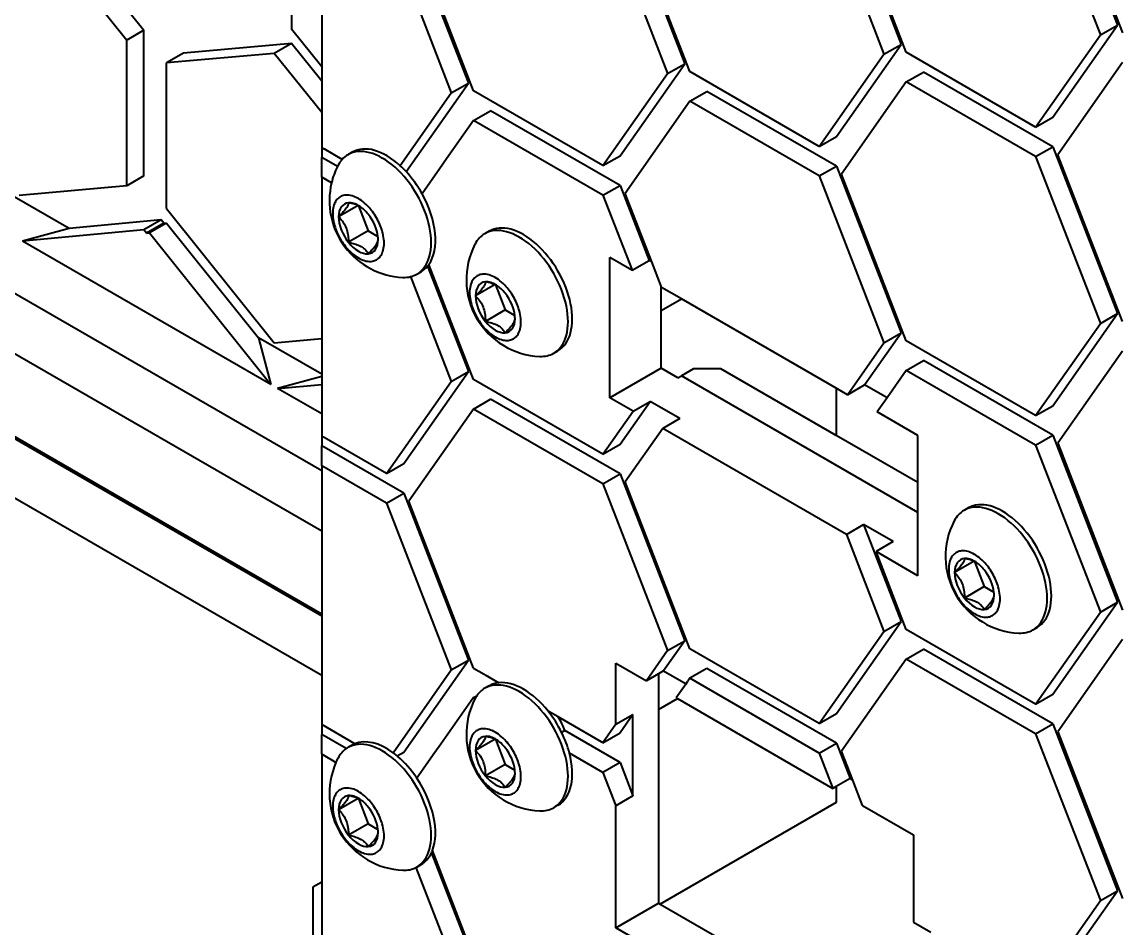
# Model space of a CAD drawing. Header units: millimetres. Extents: x 15 to 415, y 5 to 292.
# Drawn here: x 299.58 to 305.25, y 64.77 to 69.45 of the extents above; entities that cross this region are included whole.
import ezdxf

# ---------------------------------------------------------------- set-up
doc = ezdxf.new("R2010")
doc.units = ezdxf.units.MM
doc.layers.add('Geometries', color=7, linetype='Continuous')

msp = doc.modelspace()

# ---------------------------------------------------------------- linework, layer by layer
at = {"layer": 'Geometries', "linetype": 'Continuous', "lineweight": 40}
for p, q in [((303.7822, 70.1984), (304.1164, 69.3369)), ((300.9669, 70.1267), (300.9669, 69.4157)), ((301.1236, 70.141), (301.1236, 69.221)), ((303.6938, 70.1474), (304.028, 69.2859)), ((304.1429, 69.2961), (303.8087, 70.1576)), ((304.9848, 70.0792), (305.234, 69.4368)), ((301.547, 69.9988), (301.8813, 69.1373)), ((301.4586, 69.9478), (301.7929, 69.0863)), ((301.9077, 69.0965), (301.5735, 69.958)), ((304.9474, 69.8966), (305.1456, 69.3857)), ((302.6808, 69.7781), (302.9105, 69.1861)), ((302.7819, 69.7962), (302.9989, 69.2371)), ((303.0253, 69.1963), (302.7909, 69.8005)), ((305.1005, 69.8082), (305.2605, 69.396)), ((299.9304, 69.752), (300.2056, 69.41)), ((299.8584, 69.6806), (300.1172, 69.359)), ((304.8998, 68.9612), (305.234, 69.4368)), ((305.1456, 69.3857), (305.234, 69.4368)), ((300.2056, 69.41), (300.1172, 69.359)), ((300.2056, 68.6579), (300.2056, 69.41)), ((301.1236, 69.221), (300.9669, 69.4157)), ((304.8114, 68.9102), (305.1456, 69.3857)), ((300.1172, 68.6068), (300.1172, 69.359)), ((300.9669, 69.341), (300.4101, 69.2919)), ((300.9669, 69.341), (300.8785, 69.29)), ((301.1236, 69.1463), (300.9669, 69.341)), ((303.7822, 68.8614), (304.1164, 69.3369)), ((304.028, 69.2859), (304.1164, 69.3369)), ((300.4101, 69.2919), (300.3217, 69.2409)), ((300.8785, 69.29), (300.3217, 69.2409)), ((301.1236, 68.9854), (300.8785, 69.29)), ((303.6938, 68.8104), (304.028, 69.2859)), ((304.8114, 68.9102), (304.1429, 69.2961)), ((300.3217, 68.4888), (300.3217, 69.2409)), ((301.1236, 69.221), (301.1236, 69.1463)), ((302.6646, 68.7616), (302.9989, 69.2371)), ((302.9105, 69.1861), (302.9989, 69.2371)), ((305.2605, 69.2429), (304.9262, 68.7673)), ((301.1236, 69.1463), (301.1236, 68.9854)), ((302.5762, 68.7106), (302.9105, 69.1861)), ((303.6938, 68.8104), (303.0253, 69.1963)), ((304.1429, 69.1431), (303.8087, 68.6675)), ((304.1429, 69.1431), (304.2313, 69.1941)), ((304.8114, 68.7571), (304.1429, 69.1431)), ((304.8998, 68.8081), (304.2313, 69.1941)), ((301.5288, 68.7106), (301.7929, 69.0863)), ((301.5616, 68.6826), (301.8813, 69.1373)), ((301.7929, 69.0863), (301.8813, 69.1373)), ((302.5762, 68.7106), (301.9077, 69.0965)), ((303.0253, 69.0432), (303.1137, 69.0943)), ((303.7822, 68.7083), (303.1137, 69.0943)), ((303.0253, 69.0432), (302.6911, 68.5677)), ((303.6938, 68.6573), (303.0253, 69.0432)), ((301.1236, 68.9854), (301.1236, 68.8042)), ((301.9077, 68.9434), (301.9961, 68.9944)), ((302.6646, 68.6085), (301.9961, 68.9944)), ((301.9077, 68.9434), (301.7684, 68.7452)), ((302.5762, 68.5575), (301.9077, 68.9434)), ((304.8114, 68.9102), (304.8998, 68.9612)), ((303.6938, 68.8104), (303.7822, 68.8614)), ((301.1236, 68.8042), (301.1366, 68.7967)), ((301.1236, 68.8042), (301.1236, 68.7531)), ((304.8114, 68.7571), (304.8998, 68.8081)), ((304.8998, 68.8081), (305.234, 67.9466)), ((301.2049, 68.7062), (301.1236, 68.7531)), ((301.1236, 68.6511), (301.1236, 68.7531)), ((301.2291, 68.7432), (301.1366, 68.7967)), ((301.2807, 68.7801), (301.2589, 68.7674)), ((301.7684, 68.7452), (301.7339, 68.696)), ((302.5762, 68.7106), (302.6646, 68.7616)), ((304.8114, 68.7571), (305.1456, 67.8956)), ((305.2605, 67.9059), (304.9262, 68.7673)), ((301.7339, 68.696), (301.6421, 68.5654)), ((303.6938, 68.6573), (303.7822, 68.7083)), ((303.7822, 68.7083), (304.1164, 67.8468)), ((300.2056, 68.6579), (300.1172, 68.6068)), ((301.1743, 68.6218), (301.1236, 68.6511)), ((301.1236, 68.6511), (301.1236, 67.8172)), ((303.6938, 68.6573), (304.028, 67.7958)), ((304.1429, 67.806), (303.8087, 68.6675)), ((299.8186, 68.3865), (299.4789, 68.5826)), ((300.1172, 68.6068), (299.5603, 68.5558)), ((302.5762, 68.5575), (302.6646, 68.6085)), ((302.6646, 68.6085), (302.8149, 68.2213)), ((298.6632, 68.5567), (301.1236, 67.1362)), ((302.5762, 68.5575), (302.7265, 68.1703)), ((302.8285, 68.2134), (302.6911, 68.5677)), ((300.3217, 68.4888), (300.8785, 67.7948)), ((301.3119, 68.5046), (301.211, 68.4463)), ((301.3136, 68.5039), (301.312, 68.5046)), ((301.3136, 68.5039), (301.3641, 68.3737)), ((300.294, 68.4301), (299.8186, 68.3865)), ((300.294, 68.4301), (300.2056, 68.379)), ((300.3078, 68.4128), (300.2194, 68.3618)), ((300.3217, 68.4141), (300.2333, 68.363)), ((300.3078, 68.4128), (300.294, 68.4301)), ((300.3078, 68.4128), (300.3217, 68.4141)), ((300.3217, 68.4141), (300.7971, 67.8216)), ((301.1236, 66.8232), (298.3921, 68.4002)), ((299.8186, 68.3865), (299.5776, 68.3215)), ((300.2056, 68.379), (299.5776, 68.3215)), ((300.2194, 68.3618), (300.2056, 68.379)), ((300.2194, 68.3618), (300.2333, 68.363)), ((300.2333, 68.363), (300.8612, 67.5804)), ((301.3641, 68.3737), (301.262, 68.3147)), ((301.3641, 68.3737), (301.4142, 68.3448)), ((301.966, 68.3592), (301.9687, 68.3608)), ((301.9878, 68.3718), (301.9687, 68.3608)), ((300.8612, 67.5804), (299.5776, 68.3215)), ((302.7263, 68.1703), (302.6122, 68.2362)), ((302.6122, 67.5116), (302.6122, 68.2362)), ((301.1236, 66.3833), (298.0111, 68.1803)), ((301.1236, 66.3946), (298.0209, 68.1859)), ((301.6702, 68.1912), (301.8813, 67.6472)), ((301.9077, 67.6064), (301.6772, 68.2005)), ((302.7265, 68.1703), (302.8149, 68.2213)), ((302.8285, 68.2134), (302.8149, 68.2213)), ((302.8774, 68.0875), (302.8285, 68.2134)), ((301.5828, 68.1375), (301.7929, 67.5962)), ((301.6151, 68.1504), (301.637, 68.163)), ((302.7265, 68.1703), (302.7263, 68.1703)), ((301.1236, 66.0771), (297.5951, 68.1143)), ((302.019, 68.0963), (301.9181, 68.038)), ((302.0207, 68.0957), (302.0191, 68.0963)), ((302.0207, 68.0956), (302.0712, 67.9654)), ((302.8795, 68.0819), (302.8774, 68.0875)), ((302.8774, 67.9623), (302.8774, 68.0875)), ((302.9821, 68.0227), (302.8795, 68.0819)), ((302.8774, 67.9623), (302.9821, 68.0227)), ((303.7806, 67.5616), (302.9821, 68.0227)), ((302.0712, 67.9654), (301.9691, 67.9065)), ((302.0712, 67.9654), (302.1213, 67.9365)), ((302.8774, 67.6647), (302.8774, 67.9623)), ((304.8114, 67.4201), (305.1456, 67.8956)), ((304.8998, 67.4711), (305.234, 67.9466)), ((305.1456, 67.8956), (305.234, 67.9466)), ((303.9279, 67.5787), (304.1164, 67.8468)), ((304.028, 67.7958), (304.1164, 67.8468)), ((301.1236, 67.6331), (300.7971, 67.8216)), ((300.7971, 67.8216), (300.8612, 67.5804)), ((300.8785, 67.7948), (301.1236, 67.8172)), ((301.1236, 67.8172), (301.1236, 67.6331)), ((303.8395, 67.5276), (304.028, 67.7958)), ((304.8114, 67.4201), (304.1429, 67.806)), ((302.3222, 67.7421), (302.3441, 67.7548)), ((305.2605, 67.7528), (304.9262, 67.2772)), ((304.1429, 67.6529), (304.2313, 67.704)), ((304.8998, 67.318), (304.2313, 67.704)), ((301.1236, 67.6219), (300.8958, 67.5605)), ((301.1236, 67.6331), (301.1236, 67.6219)), ((301.1236, 67.6219), (301.1236, 67.5813)), ((301.547, 67.1717), (301.8813, 67.6472)), ((301.7929, 67.5962), (301.8813, 67.6472)), ((302.8774, 67.6647), (302.6122, 67.5116)), ((302.9639, 67.6147), (302.8774, 67.6647)), ((302.9639, 67.6147), (302.9816, 67.6249)), ((303.0434, 67.6615), (302.9816, 67.6258)), ((304.2032, 66.9196), (302.9816, 67.6249)), ((303.1849, 67.6615), (303.0434, 67.6615)), ((303.7806, 67.3175), (303.1849, 67.6615)), ((304.1429, 67.6529), (304.0437, 67.5118)), ((304.8114, 67.267), (304.1429, 67.6529)), ((300.8958, 67.5605), (301.1236, 67.5813)), ((301.1236, 67.4289), (300.8958, 67.5605)), ((301.1236, 67.5813), (301.1236, 67.4289)), ((301.4586, 67.1206), (301.7929, 67.5962)), ((302.5762, 67.2204), (301.9077, 67.6064)), ((303.8395, 67.5276), (303.7806, 67.5616)), ((303.7806, 67.5616), (303.7806, 67.3175)), ((303.8395, 67.5276), (303.9279, 67.5787)), ((304.0437, 67.5118), (303.9279, 67.5787)), ((301.9077, 67.4533), (301.9961, 67.5043)), ((302.6646, 67.1184), (301.9961, 67.5043)), ((302.7322, 67.4423), (302.6122, 67.5116)), ((304.0437, 67.5118), (303.9927, 67.4392)), ((301.9077, 67.4533), (301.5735, 66.9778)), ((302.5762, 67.0674), (301.9077, 67.4533)), ((302.5762, 67.2204), (302.7322, 67.4423)), ((302.6646, 67.2715), (302.8206, 67.4933)), ((302.7322, 67.4423), (302.8206, 67.4933)), ((302.9737, 67.405), (302.8206, 67.4933)), ((304.2032, 67.3177), (303.9927, 67.4392)), ((304.8114, 67.4201), (304.8998, 67.4711)), ((301.1236, 67.4289), (301.1236, 67.314)), ((302.9737, 67.405), (302.8853, 67.3539)), ((302.8853, 67.3539), (302.6911, 67.0776)), ((303.8338, 66.8063), (302.8853, 67.3539)), ((301.1236, 67.314), (301.1236, 67.263)), ((301.4586, 67.1206), (301.1236, 67.314)), ((302.5762, 67.2204), (302.6646, 67.2715)), ((304.2032, 67.0736), (303.7806, 67.3175)), ((304.2032, 67.0736), (304.2032, 67.3177)), ((304.8114, 67.267), (304.8998, 67.318)), ((304.8998, 67.318), (305.234, 66.4565)), ((304.9262, 67.2772), (305.2605, 66.4157)), ((301.547, 67.0186), (301.1236, 67.263)), ((301.1236, 67.161), (301.1236, 67.263)), ((304.8114, 67.267), (305.1456, 66.4055)), ((301.4586, 66.9675), (301.1236, 67.161)), ((301.1236, 67.161), (301.1236, 67.1362)), ((301.4586, 67.1206), (301.547, 67.1717)), ((301.1236, 67.1362), (301.1236, 66.8232)), ((302.5762, 67.0674), (302.6646, 67.1184)), ((302.6646, 67.1184), (302.9989, 66.2569)), ((302.5762, 67.0674), (302.9105, 66.2059)), ((303.0253, 66.2161), (302.6911, 67.0776)), ((304.2032, 66.9196), (304.2032, 67.0736)), ((301.4586, 66.9675), (301.547, 67.0186)), ((301.547, 67.0186), (301.8813, 66.1571)), ((301.4586, 66.9675), (301.7929, 66.1061)), ((301.9077, 66.1163), (301.5735, 66.9778)), ((304.4461, 66.9334), (304.4408, 66.9303)), ((304.4461, 66.9334), (304.4627, 66.943)), ((304.2032, 66.593), (304.2032, 66.9196)), ((301.1236, 66.8232), (301.1236, 66.3946)), ((303.8338, 66.8063), (303.9222, 66.8573)), ((303.9222, 66.8573), (304.1164, 66.3567)), ((304.0753, 66.7689), (303.9222, 66.8573)), ((303.8338, 66.8063), (304.028, 66.3057)), ((304.0753, 66.7689), (303.987, 66.7179)), ((304.1429, 66.3159), (303.987, 66.7179)), ((304.2032, 66.593), (303.987, 66.7179)), ((304.4939, 66.6675), (304.3929, 66.6092)), ((304.4955, 66.6668), (304.494, 66.6675)), ((304.4955, 66.6668), (304.5461, 66.5366)), ((304.5461, 66.5366), (304.444, 66.4776)), ((304.5461, 66.5366), (304.5961, 66.5077)), ((304.8998, 65.981), (305.234, 66.4565)), ((305.1456, 66.4055), (305.234, 66.4565)), ((301.1236, 66.3946), (301.1236, 66.3833)), ((301.1236, 66.3833), (301.1236, 66.0771)), ((304.8114, 65.93), (305.1456, 66.4055)), ((303.6938, 65.8302), (304.028, 66.3057)), ((303.7822, 65.8812), (304.1164, 66.3567)), ((304.028, 66.3057), (304.1164, 66.3567)), ((304.8114, 65.93), (304.1429, 66.3159)), ((304.7971, 66.3133), (304.819, 66.3259)), ((302.9989, 66.2569), (302.8897, 66.1016)), ((302.9105, 66.2059), (302.9989, 66.2569)), ((305.2605, 66.2627), (304.9262, 65.7871)), ((302.9105, 66.2059), (302.8013, 66.0506)), ((303.6938, 65.8302), (303.0253, 66.2161)), ((304.1429, 66.1628), (304.2313, 66.2139)), ((304.8998, 65.8279), (304.2313, 66.2139)), ((301.547, 65.6816), (301.8813, 66.1571)), ((301.7929, 66.1061), (301.8813, 66.1571)), ((302.6432, 65.8256), (302.6432, 66.1419)), ((302.6432, 66.1419), (302.8013, 66.0506)), ((304.1429, 66.1628), (303.8087, 65.6873)), ((304.8114, 65.7769), (304.1429, 66.1628)), ((301.4924, 65.6786), (301.7929, 66.1061)), ((301.9077, 66.1163), (301.9625, 66.0847)), ((301.9687, 66.0811), (301.9625, 66.0847)), ((301.9687, 66.0811), (302.0391, 66.0404)), ((302.8641, 66.0869), (302.8013, 66.0506)), ((302.8897, 66.1016), (302.8641, 66.0869)), ((302.8641, 66.0869), (302.8641, 65.9025)), ((302.8897, 66.1016), (303.0055, 66.0348)), ((303.1137, 66.114), (303.0253, 66.063)), ((303.7822, 65.7281), (303.1137, 66.114)), ((301.1236, 66.0771), (301.1236, 65.8239)), ((301.9878, 66.0244), (301.966, 66.0118)), ((303.0055, 66.0348), (302.9545, 65.9622)), ((303.0055, 66.0348), (303.0144, 66.0475)), ((303.0253, 66.063), (303.0144, 66.0475)), ((303.6938, 65.6771), (303.0253, 66.063)), ((301.9077, 65.9632), (301.9248, 65.973)), ((304.8114, 65.93), (304.8998, 65.981)), ((301.9077, 65.9632), (301.7383, 65.7222)), ((301.916, 65.9584), (301.9077, 65.9632)), ((302.8641, 65.9025), (302.961, 65.9584)), ((302.9545, 65.9622), (302.961, 65.9584)), ((302.961, 65.9584), (303.7646, 65.4944)), ((302.3456, 65.8635), (302.2928, 65.894)), ((302.5711, 65.7333), (302.3456, 65.8635)), ((302.6432, 65.8256), (302.7315, 65.8766)), ((302.7315, 65.8766), (302.6646, 65.7814)), ((302.7315, 65.4557), (302.7315, 65.8766)), ((302.8641, 65.9025), (302.8641, 64.9019)), ((303.6938, 65.8302), (303.7822, 65.8812)), ((301.1236, 65.8239), (301.1236, 65.7729)), ((301.2948, 65.7251), (301.1236, 65.8239)), ((302.6432, 65.8256), (302.5762, 65.7303)), ((304.8114, 65.7769), (304.8998, 65.8279)), ((304.8998, 65.8279), (305.234, 64.9664)), ((301.25, 65.6999), (301.1236, 65.7729)), ((301.1236, 65.6708), (301.1236, 65.7729)), ((302.019, 65.7489), (301.9181, 65.6906)), ((302.0207, 65.7482), (302.0191, 65.7489)), ((302.0207, 65.7482), (302.0712, 65.618)), ((302.3791, 65.7931), (302.3628, 65.7837)), ((302.6646, 65.6283), (302.3791, 65.7931)), ((302.5762, 65.7303), (302.6646, 65.7814)), ((304.8114, 65.7769), (305.1456, 64.9154)), ((304.9262, 65.7871), (305.2605, 64.9256)), ((301.2807, 65.7182), (301.2589, 65.7056)), ((301.5134, 65.6622), (301.547, 65.6816)), ((301.7383, 65.7222), (301.7085, 65.6797)), ((302.5762, 65.7303), (302.5711, 65.7333)), ((303.6938, 65.6771), (303.7822, 65.7281)), ((303.7822, 65.7281), (303.853, 65.5455)), ((303.8668, 65.5375), (303.8087, 65.6873)), ((301.1973, 65.6283), (301.1236, 65.6708)), ((301.1236, 65.6708), (301.1236, 65.0105)), ((301.7085, 65.6797), (301.6154, 65.5472)), ((302.5762, 65.5773), (302.4031, 65.6772)), ((302.6646, 65.6283), (302.5762, 65.5773)), ((302.6646, 65.6283), (302.7315, 65.4557)), ((303.6938, 65.6771), (303.7646, 65.4944)), ((302.0712, 65.618), (301.9691, 65.5591)), ((302.0712, 65.618), (302.1213, 65.5891)), ((302.5762, 65.5773), (302.6432, 65.4047)), ((303.853, 65.5455), (303.7806, 65.5037)), ((303.853, 65.5455), (303.8668, 65.5375)), ((303.9178, 65.406), (303.8668, 65.5375)), ((302.7315, 65.4557), (302.6432, 65.4047)), ((303.7806, 65.5037), (303.7646, 65.4944)), ((303.7806, 65.5037), (303.7806, 65.4219)), ((301.3119, 65.4427), (301.211, 65.3844)), ((301.3136, 65.442), (301.312, 65.4427)), ((301.3136, 65.442), (301.3641, 65.3118)), ((302.3222, 65.3947), (302.3441, 65.4074)), ((302.6432, 64.7743), (302.6432, 65.4047)), ((303.7806, 65.4219), (302.872, 64.8973)), ((303.9178, 65.406), (304.1811, 65.254)), ((301.3641, 65.3118), (301.262, 65.2529)), ((301.3641, 65.3118), (301.4142, 65.2829)), ((304.1811, 65.254), (304.1811, 64.8038)), ((301.9077, 64.6262), (301.6955, 65.1733)), ((301.6899, 65.1603), (301.8813, 64.667)), ((301.6105, 65.086), (301.7929, 64.6159)), ((301.6151, 65.0885), (301.637, 65.1012)), ((301.1236, 65.0105), (301.0776, 64.984)), ((301.1236, 65.0105), (301.1236, 64.664)), ((301.0776, 64.984), (301.0776, 64.6778)), ((304.8998, 64.4909), (305.234, 64.9664)), ((305.1456, 64.9154), (305.234, 64.9664)), ((302.6432, 64.7743), (302.8641, 64.9019)), ((302.8641, 64.9019), (302.872, 64.8973)), ((302.872, 64.8973), (304.1811, 64.1415)), ((304.8114, 64.4399), (305.1456, 64.9154)), ((302.8626, 64.6476), (302.6432, 64.7743)), ((304.1811, 64.8038), (304.2695, 64.7527))]:
    msp.add_line(p, q, dxfattribs=at)
at = {"layer": 'Geometries', "linetype": 'Continuous', "lineweight": 40, "flags": 128}
for points in [[(301.4456, 68.3108), (301.4454, 68.3201), (301.4446, 68.3298), (301.4434, 68.3399), (301.4416, 68.3505), (301.4392, 68.3614), (301.4363, 68.3725), (301.4337, 68.3811), (301.4308, 68.3897), (301.4275, 68.3983), (301.424, 68.4071), (301.4201, 68.4158), (301.4159, 68.4244), (301.4115, 68.433), (301.4068, 68.4415), (301.4018, 68.4498), (301.3966, 68.458), (301.3912, 68.4659), (301.3856, 68.4736), (301.3798, 68.481), (301.3739, 68.4882), (301.3679, 68.495), (301.3618, 68.5015), (301.3536, 68.5096), (301.3454, 68.5171), (301.3371, 68.524), (301.329, 68.5301), (301.3209, 68.5356), (301.313, 68.5404), (301.3051, 68.5447), (301.2971, 68.5485), (301.2889, 68.5518), (301.2807, 68.5545), (301.2724, 68.5565), (301.2642, 68.5579), (301.2581, 68.5584), (301.2521, 68.5585), (301.2462, 68.5582), (301.2405, 68.5574), (301.2349, 68.5561), (301.2294, 68.5544), (301.2242, 68.5523), (301.2193, 68.5497), (301.2145, 68.5467), (301.2101, 68.5433), (301.2059, 68.5394), (301.202, 68.5352), (301.1985, 68.5306), (301.1952, 68.5257), (301.1923, 68.5204), (301.1897, 68.5149), (301.1868, 68.5071), (301.1844, 68.4989), (301.1826, 68.4905), (301.1814, 68.4818), (301.1807, 68.4729), (301.1804, 68.4639), (301.1807, 68.4546), (301.1814, 68.4449), (301.1826, 68.4348), (301.1844, 68.4242), (301.1868, 68.4133), (301.1897, 68.4022), (301.1923, 68.3936), (301.1952, 68.385), (301.1985, 68.3763), (301.202, 68.3676), (301.2059, 68.3589), (301.2101, 68.3503), (301.2145, 68.3417), (301.2193, 68.3332), (301.2242, 68.3249), (301.2294, 68.3167), (301.2349, 68.3088), (301.2405, 68.3011), (301.2462, 68.2937), (301.2521, 68.2865), (301.2581, 68.2797), (301.2642, 68.2732), (301.2724, 68.2651), (301.2807, 68.2576), (301.2889, 68.2507), (301.2971, 68.2446), (301.3051, 68.2391), (301.313, 68.2343), (301.3209, 68.23), (301.329, 68.2262), (301.3371, 68.2229), (301.3454, 68.2202), (301.3536, 68.2182), (301.3618, 68.2168), (301.3679, 68.2163), (301.3739, 68.2162), (301.3798, 68.2165), (301.3856, 68.2173), (301.3912, 68.2186), (301.3966, 68.2202), (301.4018, 68.2224), (301.4068, 68.225), (301.4115, 68.228), (301.4159, 68.2314), (301.4201, 68.2353), (301.424, 68.2395), (301.4275, 68.2441), (301.4308, 68.249), (301.4337, 68.2543), (301.4363, 68.2598), (301.4392, 68.2676), (301.4416, 68.2758), (301.4434, 68.2842), (301.4446, 68.2929), (301.4454, 68.3018), (301.4456, 68.3108)], [(301.262, 68.5189), (301.2619, 68.5164), (301.2615, 68.5138), (301.2609, 68.5112), (301.26, 68.5085), (301.259, 68.5058), (301.2573, 68.5022), (301.2553, 68.4985), (301.2529, 68.4946), (301.2501, 68.4905), (301.247, 68.4861), (301.2434, 68.4815), (301.2394, 68.4767), (301.2349, 68.4714), (301.2309, 68.467), (301.2265, 68.4623), (301.2218, 68.4573), (301.2166, 68.452), (301.211, 68.4463)], [(301.312, 68.5046), (301.3069, 68.5066), (301.2993, 68.5094), (301.2928, 68.5114), (301.2859, 68.5134), (301.2785, 68.5153), (301.2705, 68.5171), (301.262, 68.5189)], [(301.3199, 68.501), (301.314, 68.5037), (301.3136, 68.5039)], [(301.211, 68.4463), (301.2166, 68.4404), (301.2218, 68.4347), (301.2265, 68.429), (301.2309, 68.4233), (301.2349, 68.4176), (301.2394, 68.4105), (301.2434, 68.4033), (301.247, 68.3959), (301.2501, 68.3884), (301.2529, 68.3807), (301.2553, 68.3726), (301.2573, 68.3642), (301.259, 68.3555), (301.26, 68.3481), (301.2609, 68.3404), (301.2615, 68.3323), (301.2619, 68.3238), (301.262, 68.3147)], [(301.262, 68.3147), (301.2705, 68.313), (301.2785, 68.3112), (301.2859, 68.3093), (301.2928, 68.3073), (301.2993, 68.3052), (301.3069, 68.3025), (301.314, 68.2996), (301.3206, 68.2965), (301.3267, 68.2932)], [(301.3267, 68.2932), (301.3324, 68.2896), (301.3378, 68.2859), (301.3394, 68.2846)], [(301.364, 68.2558), (301.3697, 68.2615), (301.3749, 68.2668), (301.3796, 68.2718), (301.384, 68.2766), (301.3879, 68.281), (301.3925, 68.2862), (301.3965, 68.2911), (301.4001, 68.2957), (301.4032, 68.3), (301.406, 68.3041), (301.4084, 68.308), (301.4104, 68.3117), (301.4121, 68.3153), (301.4124, 68.3162)], [(301.4124, 68.3162), (301.4131, 68.3181), (301.414, 68.3207), (301.4146, 68.3234), (301.4149, 68.3259), (301.4151, 68.3284)], [(301.3394, 68.2846), (301.3428, 68.2818), (301.3476, 68.2774), (301.3512, 68.2736), (301.3546, 68.2696), (301.3579, 68.2653), (301.361, 68.2607), (301.364, 68.2558)], [(302.1527, 67.9026), (302.1525, 67.9118), (302.1517, 67.9215), (302.1505, 67.9317), (302.1487, 67.9422), (302.1463, 67.9531), (302.1434, 67.9643), (302.1408, 67.9728), (302.1379, 67.9814), (302.1346, 67.9901), (302.1311, 67.9988), (302.1272, 68.0075), (302.123, 68.0162), (302.1186, 68.0248), (302.1139, 68.0332), (302.1089, 68.0416), (302.1037, 68.0497), (302.0983, 68.0576), (302.0927, 68.0654), (302.0869, 68.0728), (302.081, 68.0799), (302.075, 68.0868), (302.0689, 68.0933), (302.0607, 68.1014), (302.0525, 68.1089), (302.0442, 68.1157), (302.0361, 68.1219), (302.028, 68.1274), (302.0201, 68.1322), (302.0122, 68.1365), (302.0042, 68.1403), (301.996, 68.1436), (301.9878, 68.1462), (301.9795, 68.1483), (301.9713, 68.1496), (301.9652, 68.1501), (301.9592, 68.1502), (301.9533, 68.1499), (301.9476, 68.1491), (301.942, 68.1479), (301.9366, 68.1462), (301.9313, 68.1441), (301.9264, 68.1415), (301.9216, 68.1385), (301.9172, 68.135), (301.913, 68.1312), (301.9091, 68.1269), (301.9056, 68.1223), (301.9023, 68.1174), (301.8994, 68.1122), (301.8968, 68.1066), (301.8939, 68.0989), (301.8915, 68.0907), (301.8898, 68.0822), (301.8885, 68.0735), (301.8878, 68.0646), (301.8875, 68.0556), (301.8878, 68.0464), (301.8885, 68.0367), (301.8898, 68.0265), (301.8915, 68.016), (301.8939, 68.0051), (301.8968, 67.9939), (301.8994, 67.9854), (301.9023, 67.9768), (301.9056, 67.9681), (301.9091, 67.9594), (301.913, 67.9507), (301.9172, 67.942), (301.9216, 67.9334), (301.9264, 67.925), (301.9313, 67.9166), (301.9366, 67.9085), (301.942, 67.9006), (301.9476, 67.8928), (301.9533, 67.8854), (301.9592, 67.8783), (301.9652, 67.8714), (301.9713, 67.8649), (301.9795, 67.8568), (301.9878, 67.8493), (301.996, 67.8425), (302.0042, 67.8363), (302.0122, 67.8308), (302.0201, 67.826), (302.028, 67.8217), (302.0361, 67.8179), (302.0442, 67.8146), (302.0525, 67.812), (302.0607, 67.8099), (302.0689, 67.8086), (302.075, 67.8081), (302.081, 67.808), (302.0869, 67.8083), (302.0927, 67.8091), (302.0983, 67.8103), (302.1037, 67.812), (302.1089, 67.8141), (302.1139, 67.8167), (302.1186, 67.8197), (302.123, 67.8232), (302.1272, 67.827), (302.1311, 67.8313), (302.1346, 67.8359), (302.1379, 67.8408), (302.1408, 67.846), (302.1434, 67.8516), (302.1463, 67.8593), (302.1487, 67.8675), (302.1505, 67.876), (302.1517, 67.8847), (302.1525, 67.8936), (302.1527, 67.9026)], [(301.9687, 68.1062), (301.9686, 68.1056), (301.968, 68.1029), (301.9671, 68.1003), (301.9661, 68.0975), (301.9644, 68.0939), (301.9624, 68.0902), (301.96, 68.0863), (301.9572, 68.0822), (301.9541, 68.0779), (301.9505, 68.0733), (301.9465, 68.0684), (301.942, 68.0632), (301.938, 68.0588), (301.9336, 68.0541), (301.9289, 68.0491), (301.9237, 68.0437), (301.9181, 68.038)], [(301.9691, 68.1106), (301.969, 68.1081), (301.9687, 68.1062)], [(302.0191, 68.0963), (302.014, 68.0984), (302.0064, 68.1011), (301.9999, 68.1032), (301.993, 68.1052), (301.9856, 68.1071), (301.9776, 68.1089), (301.9691, 68.1106)], [(302.027, 68.0927), (302.0211, 68.0955), (302.0207, 68.0957)], [(301.9181, 68.038), (301.9237, 68.0322), (301.9289, 68.0264), (301.9336, 68.0207), (301.938, 68.015), (301.942, 68.0094), (301.9465, 68.0022), (301.9505, 67.995), (301.9541, 67.9877), (301.9572, 67.9802), (301.96, 67.9724), (301.9624, 67.9644), (301.9644, 67.956), (301.9661, 67.9472), (301.9671, 67.9399), (301.968, 67.9321), (301.9686, 67.9241), (301.9687, 67.9221)], [(301.9687, 67.9221), (301.969, 67.9155), (301.9691, 67.9065)], [(301.9691, 67.9065), (301.9776, 67.9048), (301.9856, 67.9029), (301.993, 67.9011), (301.9999, 67.8991), (302.0064, 67.897), (302.014, 67.8943), (302.0211, 67.8913), (302.0277, 67.8882), (302.0338, 67.8849)], [(302.0712, 67.8476), (302.0768, 67.8533), (302.082, 67.8586), (302.0867, 67.8636), (302.0911, 67.8683), (302.0951, 67.8727), (302.0996, 67.878), (302.1036, 67.8828), (302.1072, 67.8874), (302.1103, 67.8918), (302.1131, 67.8959), (302.1155, 67.8998), (302.1175, 67.9035), (302.1192, 67.9071), (302.1202, 67.9098), (302.1211, 67.9125), (302.1217, 67.9151), (302.1221, 67.9177), (302.1222, 67.9202)], [(302.0338, 67.8849), (302.0395, 67.8814), (302.0449, 67.8776), (302.0465, 67.8764)], [(302.0465, 67.8764), (302.0499, 67.8735), (302.0547, 67.8691), (302.0583, 67.8654), (302.0617, 67.8614), (302.065, 67.8571), (302.0681, 67.8525), (302.0712, 67.8476)], [(304.6276, 66.4737), (304.6273, 66.4829), (304.6266, 66.4927), (304.6254, 66.5028), (304.6236, 66.5134), (304.6212, 66.5242), (304.6183, 66.5354), (304.6157, 66.5439), (304.6128, 66.5526), (304.6095, 66.5612), (304.606, 66.5699), (304.6021, 66.5786), (304.5979, 66.5873), (304.5935, 66.5959), (304.5887, 66.6044), (304.5838, 66.6127), (304.5786, 66.6208), (304.5731, 66.6288), (304.5675, 66.6365), (304.5618, 66.6439), (304.5559, 66.6511), (304.5499, 66.6579), (304.5438, 66.6644), (304.5356, 66.6725), (304.5273, 66.68), (304.5191, 66.6868), (304.511, 66.693), (304.5029, 66.6985), (304.495, 66.7033), (304.4871, 66.7076), (304.479, 66.7114), (304.4709, 66.7147), (304.4626, 66.7174), (304.4544, 66.7194), (304.4462, 66.7208), (304.4401, 66.7213), (304.4341, 66.7214), (304.4282, 66.721), (304.4224, 66.7203), (304.4168, 66.719), (304.4114, 66.7173), (304.4062, 66.7152), (304.4012, 66.7126), (304.3965, 66.7096), (304.3921, 66.7062), (304.3879, 66.7023), (304.384, 66.6981), (304.3805, 66.6935), (304.3772, 66.6885), (304.3743, 66.6833), (304.3717, 66.6778), (304.3688, 66.67), (304.3664, 66.6618), (304.3646, 66.6534), (304.3634, 66.6446), (304.3626, 66.6358), (304.3624, 66.6268), (304.3626, 66.6175), (304.3634, 66.6078), (304.3646, 66.5976), (304.3664, 66.5871), (304.3688, 66.5762), (304.3717, 66.565), (304.3743, 66.5565), (304.3772, 66.5479), (304.3805, 66.5392), (304.384, 66.5305), (304.3879, 66.5218), (304.3921, 66.5132), (304.3965, 66.5046), (304.4012, 66.4961), (304.4062, 66.4878), (304.4114, 66.4796), (304.4168, 66.4717), (304.4224, 66.464), (304.4282, 66.4565), (304.4341, 66.4494), (304.4401, 66.4426), (304.4462, 66.4361), (304.4544, 66.4279), (304.4626, 66.4204), (304.4709, 66.4136), (304.479, 66.4075), (304.4871, 66.402), (304.495, 66.3971), (304.5029, 66.3928), (304.511, 66.389), (304.5191, 66.3858), (304.5273, 66.3831), (304.5356, 66.3811), (304.5438, 66.3797), (304.5499, 66.3792), (304.5559, 66.3791), (304.5618, 66.3794), (304.5675, 66.3802), (304.5731, 66.3814), (304.5786, 66.3831), (304.5838, 66.3853), (304.5887, 66.3879), (304.5935, 66.3909), (304.5979, 66.3943), (304.6021, 66.3982), (304.606, 66.4024), (304.6095, 66.407), (304.6128, 66.4119), (304.6157, 66.4172), (304.6183, 66.4227), (304.6212, 66.4305), (304.6236, 66.4386), (304.6254, 66.4471), (304.6266, 66.4558), (304.6273, 66.4647), (304.6276, 66.4737)], [(304.444, 66.6818), (304.4438, 66.6792), (304.4435, 66.6767), (304.4429, 66.6741), (304.442, 66.6714), (304.4409, 66.6686), (304.4393, 66.6651), (304.4373, 66.6614), (304.4349, 66.6575), (304.4321, 66.6533), (304.429, 66.649), (304.4254, 66.6444), (304.4213, 66.6395), (304.4168, 66.6343), (304.4128, 66.6299), (304.4085, 66.6252), (304.4037, 66.6202), (304.3986, 66.6149), (304.3929, 66.6092)], [(304.4577, 66.6788), (304.4525, 66.68), (304.444, 66.6818)], [(304.494, 66.6675), (304.4889, 66.6695), (304.4813, 66.6722), (304.4748, 66.6743), (304.4679, 66.6763), (304.4604, 66.6782), (304.4577, 66.6788)], [(304.5019, 66.6638), (304.496, 66.6666), (304.4955, 66.6668)], [(304.3929, 66.6092), (304.3986, 66.6033), (304.4037, 66.5976), (304.4085, 66.5919), (304.4128, 66.5862), (304.4168, 66.5805), (304.4213, 66.5734), (304.4254, 66.5662), (304.429, 66.5588), (304.4321, 66.5513), (304.4349, 66.5435), (304.4373, 66.5355), (304.4393, 66.5271), (304.4409, 66.5183), (304.442, 66.511), (304.4429, 66.5033), (304.4435, 66.4952), (304.4438, 66.4867), (304.444, 66.4776)], [(304.444, 66.4776), (304.4525, 66.4759), (304.4604, 66.4741), (304.4679, 66.4722), (304.4748, 66.4702), (304.4813, 66.4681), (304.4889, 66.4654), (304.496, 66.4625), (304.5025, 66.4594), (304.5087, 66.4561)], [(304.546, 66.4187), (304.5517, 66.4244), (304.5568, 66.4297), (304.5616, 66.4347), (304.5659, 66.4394), (304.5699, 66.4439), (304.5744, 66.4491), (304.5785, 66.454), (304.5821, 66.4586), (304.5852, 66.4629), (304.588, 66.467), (304.5904, 66.4709), (304.5924, 66.4746), (304.594, 66.4782), (304.5951, 66.4809), (304.596, 66.4836), (304.5966, 66.4862), (304.5969, 66.4888), (304.5971, 66.4913)], [(304.5087, 66.4561), (304.5144, 66.4525), (304.5198, 66.4487), (304.5214, 66.4475)], [(304.5214, 66.4475), (304.5248, 66.4447), (304.5296, 66.4403), (304.5332, 66.4365), (304.5366, 66.4325), (304.5399, 66.4282), (304.543, 66.4236), (304.546, 66.4187)], [(302.1527, 65.5551), (302.1525, 65.5644), (302.1517, 65.5741), (302.1505, 65.5843), (302.1487, 65.5948), (302.1463, 65.6057), (302.1434, 65.6169), (302.1408, 65.6254), (302.1379, 65.634), (302.1346, 65.6427), (302.1311, 65.6514), (302.1272, 65.6601), (302.123, 65.6687), (302.1186, 65.6773), (302.1139, 65.6858), (302.1089, 65.6941), (302.1037, 65.7023), (302.0983, 65.7102), (302.0927, 65.7179), (302.0869, 65.7254), (302.081, 65.7325), (302.075, 65.7393), (302.0689, 65.7458), (302.0607, 65.754), (302.0525, 65.7615), (302.0442, 65.7683), (302.0361, 65.7744), (302.028, 65.7799), (302.0201, 65.7848), (302.0122, 65.7891), (302.0042, 65.7929), (301.996, 65.7961), (301.9878, 65.7988), (301.9795, 65.8009), (301.9713, 65.8022), (301.9652, 65.8027), (301.9592, 65.8028), (301.9533, 65.8025), (301.9476, 65.8017), (301.942, 65.8005), (301.9366, 65.7988), (301.9313, 65.7966), (301.9264, 65.7941), (301.9216, 65.791), (301.9172, 65.7876), (301.913, 65.7837), (301.9091, 65.7795), (301.9056, 65.7749), (301.9023, 65.77), (301.8994, 65.7647), (301.8968, 65.7592), (301.8939, 65.7514), (301.8915, 65.7433), (301.8898, 65.7348), (301.8885, 65.7261), (301.8878, 65.7172), (301.8875, 65.7082), (301.8878, 65.699), (301.8885, 65.6892), (301.8898, 65.6791), (301.8915, 65.6685), (301.8939, 65.6577), (301.8968, 65.6465), (301.8994, 65.638), (301.9023, 65.6294), (301.9056, 65.6207), (301.9091, 65.612), (301.913, 65.6033), (301.9172, 65.5946), (301.9216, 65.586), (301.9264, 65.5775), (301.9313, 65.5692), (301.9366, 65.5611), (301.942, 65.5531), (301.9476, 65.5454), (301.9533, 65.538), (301.9592, 65.5308), (301.9652, 65.524), (301.9713, 65.5175), (301.9795, 65.5094), (301.9878, 65.5019), (301.996, 65.4951), (302.0042, 65.4889), (302.0122, 65.4834), (302.0201, 65.4786), (302.028, 65.4743), (302.0361, 65.4705), (302.0442, 65.4672), (302.0525, 65.4645), (302.0607, 65.4625), (302.0689, 65.4612), (302.075, 65.4606), (302.081, 65.4605), (302.0869, 65.4609), (302.0927, 65.4616), (302.0983, 65.4629), (302.1037, 65.4646), (302.1089, 65.4667), (302.1139, 65.4693), (302.1186, 65.4723), (302.123, 65.4758), (302.1272, 65.4796), (302.1311, 65.4838), (302.1346, 65.4884), (302.1379, 65.4934), (302.1408, 65.4986), (302.1434, 65.5041), (302.1463, 65.5119), (302.1487, 65.5201), (302.1505, 65.5285), (302.1517, 65.5373), (302.1525, 65.5461), (302.1527, 65.5551)], [(301.9687, 65.7587), (301.9686, 65.7581), (301.968, 65.7555), (301.9671, 65.7528), (301.9661, 65.7501), (301.9644, 65.7465), (301.9624, 65.7428), (301.96, 65.7389), (301.9572, 65.7348), (301.9541, 65.7305), (301.9505, 65.7259), (301.9465, 65.721), (301.942, 65.7158), (301.938, 65.7113), (301.9336, 65.7066), (301.9289, 65.7016), (301.9237, 65.6963), (301.9181, 65.6906)], [(301.9691, 65.7632), (301.969, 65.7607), (301.9687, 65.7587)], [(302.0108, 65.7522), (302.0064, 65.7537), (301.9999, 65.7558), (301.993, 65.7577), (301.9856, 65.7596), (301.9776, 65.7615), (301.9691, 65.7632)], [(302.0191, 65.7489), (302.014, 65.7509), (302.0108, 65.7522)], [(302.027, 65.7453), (302.0211, 65.748), (302.0207, 65.7482)], [(301.9181, 65.6906), (301.9237, 65.6848), (301.9289, 65.679), (301.9336, 65.6733), (301.938, 65.6676), (301.942, 65.6619), (301.9465, 65.6548), (301.9505, 65.6476), (301.9541, 65.6403), (301.9572, 65.6327), (301.96, 65.625), (301.9624, 65.6169), (301.9644, 65.6086), (301.9661, 65.5998), (301.9671, 65.5924), (301.968, 65.5847), (301.9686, 65.5766), (301.9687, 65.5746)], [(301.9687, 65.5746), (301.969, 65.5681), (301.9691, 65.5591)], [(302.0897, 65.5194), (302.0911, 65.5209), (302.0951, 65.5253), (302.0996, 65.5305), (302.1036, 65.5354), (302.1072, 65.54), (302.1103, 65.5443), (302.1131, 65.5484), (302.1155, 65.5523), (302.1175, 65.5561), (302.1192, 65.5596), (302.1202, 65.5624), (302.1211, 65.5651), (302.1217, 65.5677), (302.1221, 65.5702), (302.1222, 65.5727)], [(301.9691, 65.5591), (301.9776, 65.5573), (301.9856, 65.5555), (301.993, 65.5536), (301.9999, 65.5516), (302.0064, 65.5496), (302.014, 65.5468), (302.0211, 65.5439), (302.0277, 65.5408), (302.0338, 65.5375)], [(302.0338, 65.5375), (302.0395, 65.534), (302.0449, 65.5302), (302.0465, 65.529)], [(302.0465, 65.529), (302.0499, 65.5261), (302.0547, 65.5217), (302.0583, 65.518), (302.0617, 65.5139), (302.065, 65.5097), (302.0681, 65.5051), (302.0712, 65.5001)], [(302.0712, 65.5001), (302.0768, 65.5058), (302.082, 65.5112), (302.0867, 65.5162), (302.0897, 65.5194)], [(301.4456, 65.2489), (301.4454, 65.2582), (301.4446, 65.2679), (301.4434, 65.2781), (301.4416, 65.2886), (301.4392, 65.2995), (301.4363, 65.3107), (301.4337, 65.3192), (301.4308, 65.3278), (301.4275, 65.3365), (301.424, 65.3452), (301.4201, 65.3539), (301.4159, 65.3626), (301.4115, 65.3711), (301.4068, 65.3796), (301.4018, 65.3879), (301.3966, 65.3961), (301.3912, 65.404), (301.3856, 65.4117), (301.3798, 65.4192), (301.3739, 65.4263), (301.3679, 65.4332), (301.3618, 65.4397), (301.3536, 65.4478), (301.3454, 65.4553), (301.3371, 65.4621), (301.329, 65.4683), (301.3209, 65.4737), (301.313, 65.4786), (301.3051, 65.4829), (301.2971, 65.4867), (301.2889, 65.49), (301.2807, 65.4926), (301.2724, 65.4947), (301.2642, 65.496), (301.2581, 65.4965), (301.2521, 65.4966), (301.2462, 65.4963), (301.2405, 65.4955), (301.2349, 65.4943), (301.2294, 65.4926), (301.2242, 65.4904), (301.2193, 65.4879), (301.2145, 65.4848), (301.2101, 65.4814), (301.2059, 65.4776), (301.202, 65.4733), (301.1985, 65.4687), (301.1952, 65.4638), (301.1923, 65.4585), (301.1897, 65.453), (301.1868, 65.4452), (301.1844, 65.4371), (301.1826, 65.4286), (301.1814, 65.4199), (301.1807, 65.411), (301.1804, 65.402), (301.1807, 65.3928), (301.1814, 65.383), (301.1826, 65.3729), (301.1844, 65.3624), (301.1868, 65.3515), (301.1897, 65.3403), (301.1923, 65.3318), (301.1952, 65.3232), (301.1985, 65.3145), (301.202, 65.3058), (301.2059, 65.2971), (301.2101, 65.2884), (301.2145, 65.2798), (301.2193, 65.2714), (301.2242, 65.263), (301.2294, 65.2549), (301.2349, 65.2469), (301.2405, 65.2392), (301.2462, 65.2318), (301.2521, 65.2247), (301.2581, 65.2178), (301.2642, 65.2113), (301.2724, 65.2032), (301.2807, 65.1957), (301.2889, 65.1889), (301.2971, 65.1827), (301.3051, 65.1772), (301.313, 65.1724), (301.3209, 65.1681), (301.329, 65.1643), (301.3371, 65.161), (301.3454, 65.1583), (301.3536, 65.1563), (301.3618, 65.155), (301.3679, 65.1544), (301.3739, 65.1543), (301.3798, 65.1547), (301.3856, 65.1555), (301.3912, 65.1567), (301.3966, 65.1584), (301.4018, 65.1605), (301.4068, 65.1631), (301.4115, 65.1661), (301.4159, 65.1696), (301.4201, 65.1734), (301.424, 65.1776), (301.4275, 65.1822), (301.4308, 65.1872), (301.4337, 65.1924), (301.4363, 65.198), (301.4392, 65.2057), (301.4416, 65.2139), (301.4434, 65.2224), (301.4446, 65.2311), (301.4454, 65.24), (301.4456, 65.2489)], [(301.262, 65.457), (301.2619, 65.4545), (301.2615, 65.4519), (301.2609, 65.4493), (301.26, 65.4466), (301.259, 65.4439), (301.2573, 65.4403), (301.2553, 65.4366), (301.2529, 65.4327), (301.2501, 65.4286), (301.247, 65.4243), (301.2434, 65.4197), (301.2394, 65.4148), (301.2349, 65.4096), (301.2309, 65.4051), (301.2265, 65.4004), (301.2218, 65.3954), (301.2166, 65.3901), (301.211, 65.3844)], [(301.312, 65.4427), (301.3069, 65.4448), (301.2993, 65.4475), (301.2928, 65.4496), (301.2859, 65.4516), (301.2785, 65.4535), (301.2705, 65.4553), (301.262, 65.457)], [(301.3199, 65.4391), (301.314, 65.4418), (301.3136, 65.442)], [(301.211, 65.3844), (301.2166, 65.3786), (301.2218, 65.3728), (301.2265, 65.3671), (301.2309, 65.3614), (301.2349, 65.3558), (301.2394, 65.3486), (301.2434, 65.3414), (301.247, 65.3341), (301.2501, 65.3265), (301.2529, 65.3188), (301.2553, 65.3108), (301.2573, 65.3024), (301.259, 65.2936), (301.26, 65.2862), (301.2609, 65.2785), (301.2615, 65.2704), (301.2619, 65.2619), (301.262, 65.2529)], [(301.262, 65.2529), (301.2705, 65.2511), (301.2785, 65.2493), (301.2859, 65.2474), (301.2928, 65.2455), (301.2993, 65.2434), (301.3069, 65.2406), (301.314, 65.2377), (301.3206, 65.2346), (301.3267, 65.2313)], [(301.3267, 65.2313), (301.3324, 65.2278), (301.3378, 65.224), (301.3394, 65.2228)], [(301.364, 65.194), (301.3697, 65.1997), (301.3749, 65.205), (301.3796, 65.21), (301.384, 65.2147), (301.3879, 65.2191), (301.3925, 65.2243), (301.3965, 65.2292), (301.4001, 65.2338), (301.4032, 65.2382), (301.406, 65.2423), (301.4084, 65.2462), (301.4104, 65.2499), (301.4121, 65.2534), (301.4124, 65.2543)], [(301.4124, 65.2543), (301.4131, 65.2562), (301.414, 65.2589), (301.4146, 65.2615), (301.4149, 65.264), (301.4151, 65.2666)], [(301.3394, 65.2228), (301.3428, 65.2199), (301.3476, 65.2155), (301.3512, 65.2118), (301.3546, 65.2078), (301.3579, 65.2035), (301.361, 65.1989), (301.364, 65.194)]]:
    msp.add_lwpolyline(points, dxfattribs=at)
at = {"layer": 'Geometries', "linetype": 'Continuous', "lineweight": 40}
for centre, start, end in [((301.56, 68.53), 153.6087, 166.6106), ((301.56, 68.53), 152.521, 153.6087), ((301.56, 68.53), 166.6106, 267.479), ((302.2671, 68.1217), 152.521, 267.479), ((304.742, 66.6929), 152.521, 267.479), ((302.2671, 65.7743), 152.521, 267.479), ((301.56, 65.4681), 156.1734, 267.479), ((301.56, 65.4681), 152.521, 156.1734)]:
    msp.add_arc(centre, 0.3965, start, end, dxfattribs=at)
for centre, major_axis, start_param, end_param in [((301.437, 68.4589), (0.1781, -0.3085), 0, 3.141593), ((301.4589, 68.4715), (0.1781, -0.3085), 2.074785, 3.141593), ((301.437, 68.4589), (0.1781, -0.3085), 3.141593, 3.326663), ((301.437, 68.4589), (0.1781, -0.3085), 3.326663, 3.494309), ((301.4589, 68.4715), (0.1781, -0.3085), 1.944226, 2.074785), ((301.4589, 68.4715), (0.1781, -0.3085), 1.541867, 1.944226), ((301.313, 68.3873), (0.0722, -0.125), 2.879793, 3.926991), ((301.313, 68.3873), (0.0722, -0.125), 2.289131, 2.879793), ((301.4589, 68.4715), (0.1781, -0.3085), 0.263647, 1.541867), ((301.313, 68.3873), (0.0722, -0.125), 1.832596, 2.289131), ((301.313, 68.3873), (0.0722, -0.125), 3.926991, 4.974188), ((301.313, 68.3873), (0.0722, -0.125), 0.920039, 1.832596), ((302.1441, 68.0507), (0.1781, -0.3085), 0, 3.141593), ((302.166, 68.0633), (0.1781, -0.3085), 0, 3.141593), ((302.1441, 68.0507), (0.1781, -0.3085), 3.141593, 3.494309), ((301.313, 68.3873), (0.0722, -0.125), 4.974188, 6.021386), ((301.313, 68.3873), (0.0722, -0.125), 6.021386, 7.068583), ((301.313, 68.3873), (0.0722, -0.125), 0.785398, 0.920039), ((301.4589, 68.4715), (0.1781, -0.3085), 0, 0.2099), ((301.4589, 68.4715), (0.1781, -0.3085), 0.2099, 0.263647), ((301.437, 68.4589), (0.1781, -0.3085), 5.930469, 6.115246), ((301.437, 68.4589), (0.1781, -0.3085), 6.115246, 6.283185), ((302.0201, 67.9791), (0.0722, -0.125), 2.879793, 3.926991), ((302.0201, 67.9791), (0.0722, -0.125), 2.289131, 2.879793), ((302.0201, 67.9791), (0.0722, -0.125), 1.832596, 2.289131), ((302.0201, 67.9791), (0.0722, -0.125), 3.926991, 4.974188), ((302.0201, 67.9791), (0.0722, -0.125), 0.920039, 1.832596), ((302.0201, 67.9791), (0.0722, -0.125), 4.974188, 6.021386), ((302.0201, 67.9791), (0.0722, -0.125), 6.021386, 7.068583), ((302.0201, 67.9791), (0.0722, -0.125), 0.785398, 0.920039), ((302.1441, 68.0507), (0.1781, -0.3085), 5.930469, 6.283185), ((304.619, 66.6218), (0.1781, -0.3085), 0, 3.141593), ((304.6408, 66.6344), (0.1781, -0.3085), 0, 3.141593), ((304.619, 66.6218), (0.1781, -0.3085), 3.141593, 3.494309), ((304.495, 66.5502), (0.0722, -0.125), 2.879793, 3.926991), ((304.495, 66.5502), (0.0722, -0.125), 2.289131, 2.879793), ((304.495, 66.5502), (0.0722, -0.125), 1.832596, 2.289131), ((304.495, 66.5502), (0.0722, -0.125), 3.926991, 4.974188), ((304.495, 66.5502), (0.0722, -0.125), 0.920039, 1.832596), ((304.495, 66.5502), (0.0722, -0.125), 4.974188, 6.021386), ((304.495, 66.5502), (0.0722, -0.125), 6.021386, 7.068583), ((304.495, 66.5502), (0.0722, -0.125), 0.785398, 0.920039), ((304.619, 66.6218), (0.1781, -0.3085), 5.930469, 6.283185), ((302.1441, 65.7032), (0.1781, -0.3085), 0, 3.141593), ((302.166, 65.7159), (0.1781, -0.3085), 2.883746, 3.141593), ((302.166, 65.7159), (0.1781, -0.3085), 1.828643, 2.883746), ((302.1441, 65.7032), (0.1781, -0.3085), 3.412198, 3.488506), ((302.1441, 65.7032), (0.1781, -0.3085), 3.141593, 3.412198), ((302.1441, 65.7032), (0.1781, -0.3085), 3.488506, 3.494309), ((302.166, 65.7159), (0.1781, -0.3085), 1.459264, 1.828643), ((302.241, 65.7924), (0.1094, -0.1894), 1.252886, 1.613072), ((301.437, 65.3971), (0.1781, -0.3085), 0, 3.141593), ((301.4589, 65.4097), (0.1781, -0.3085), 2.222572, 3.065594), ((302.0201, 65.6317), (0.0722, -0.125), 2.879793, 3.926991), ((302.0201, 65.6317), (0.0722, -0.125), 2.289131, 2.879793), ((302.0201, 65.6317), (0.0722, -0.125), 1.832596, 2.289131), ((302.166, 65.7159), (0.1781, -0.3085), 1.129898, 1.459264), ((301.437, 65.3971), (0.1781, -0.3085), 3.192571, 3.494309), ((301.437, 65.3971), (0.1781, -0.3085), 3.141593, 3.192571), ((301.4589, 65.4097), (0.1781, -0.3085), 3.065594, 3.141593), ((302.0201, 65.6317), (0.0722, -0.125), 3.926991, 4.974188), ((302.0201, 65.6317), (0.0722, -0.125), 0.920039, 1.832596), ((301.4589, 65.4097), (0.1781, -0.3085), 2.137868, 2.222572), ((301.4589, 65.4097), (0.1781, -0.3085), 2.125058, 2.137868), ((301.4589, 65.4097), (0.1781, -0.3085), 1.685749, 2.125058), ((302.166, 65.7159), (0.1781, -0.3085), 0, 1.129898), ((302.0201, 65.6317), (0.0722, -0.125), 6.021386, 7.068583), ((302.0201, 65.6317), (0.0722, -0.125), 0.785398, 0.920039), ((301.4589, 65.4097), (0.1781, -0.3085), 0.435214, 1.685749), ((302.0201, 65.6317), (0.0722, -0.125), 4.974188, 6.021386), ((301.313, 65.3255), (0.0722, -0.125), 2.879793, 3.926991), ((301.313, 65.3255), (0.0722, -0.125), 2.289131, 2.879793), ((301.313, 65.3255), (0.0722, -0.125), 1.832596, 2.289131), ((301.313, 65.3255), (0.0722, -0.125), 0.920039, 1.832596), ((301.313, 65.3255), (0.0722, -0.125), 3.926991, 4.974188), ((302.1441, 65.7032), (0.1781, -0.3085), 5.930469, 6.283185), ((301.313, 65.3255), (0.0722, -0.125), 4.974188, 6.021386), ((301.313, 65.3255), (0.0722, -0.125), 6.021386, 7.068583), ((301.313, 65.3255), (0.0722, -0.125), 0.785398, 0.920039), ((301.4589, 65.4097), (0.1781, -0.3085), 0.375141, 0.435214), ((301.4589, 65.4097), (0.1781, -0.3085), 0, 0.375141), ((301.437, 65.3971), (0.1781, -0.3085), 5.930469, 6.257638), ((301.437, 65.3971), (0.1781, -0.3085), 6.257638, 6.283185)]:
    msp.add_ellipse(centre, major_axis=major_axis, ratio=0.57735, start_param=start_param, end_param=end_param, dxfattribs=at)

doc.saveas('drawing.dxf')
